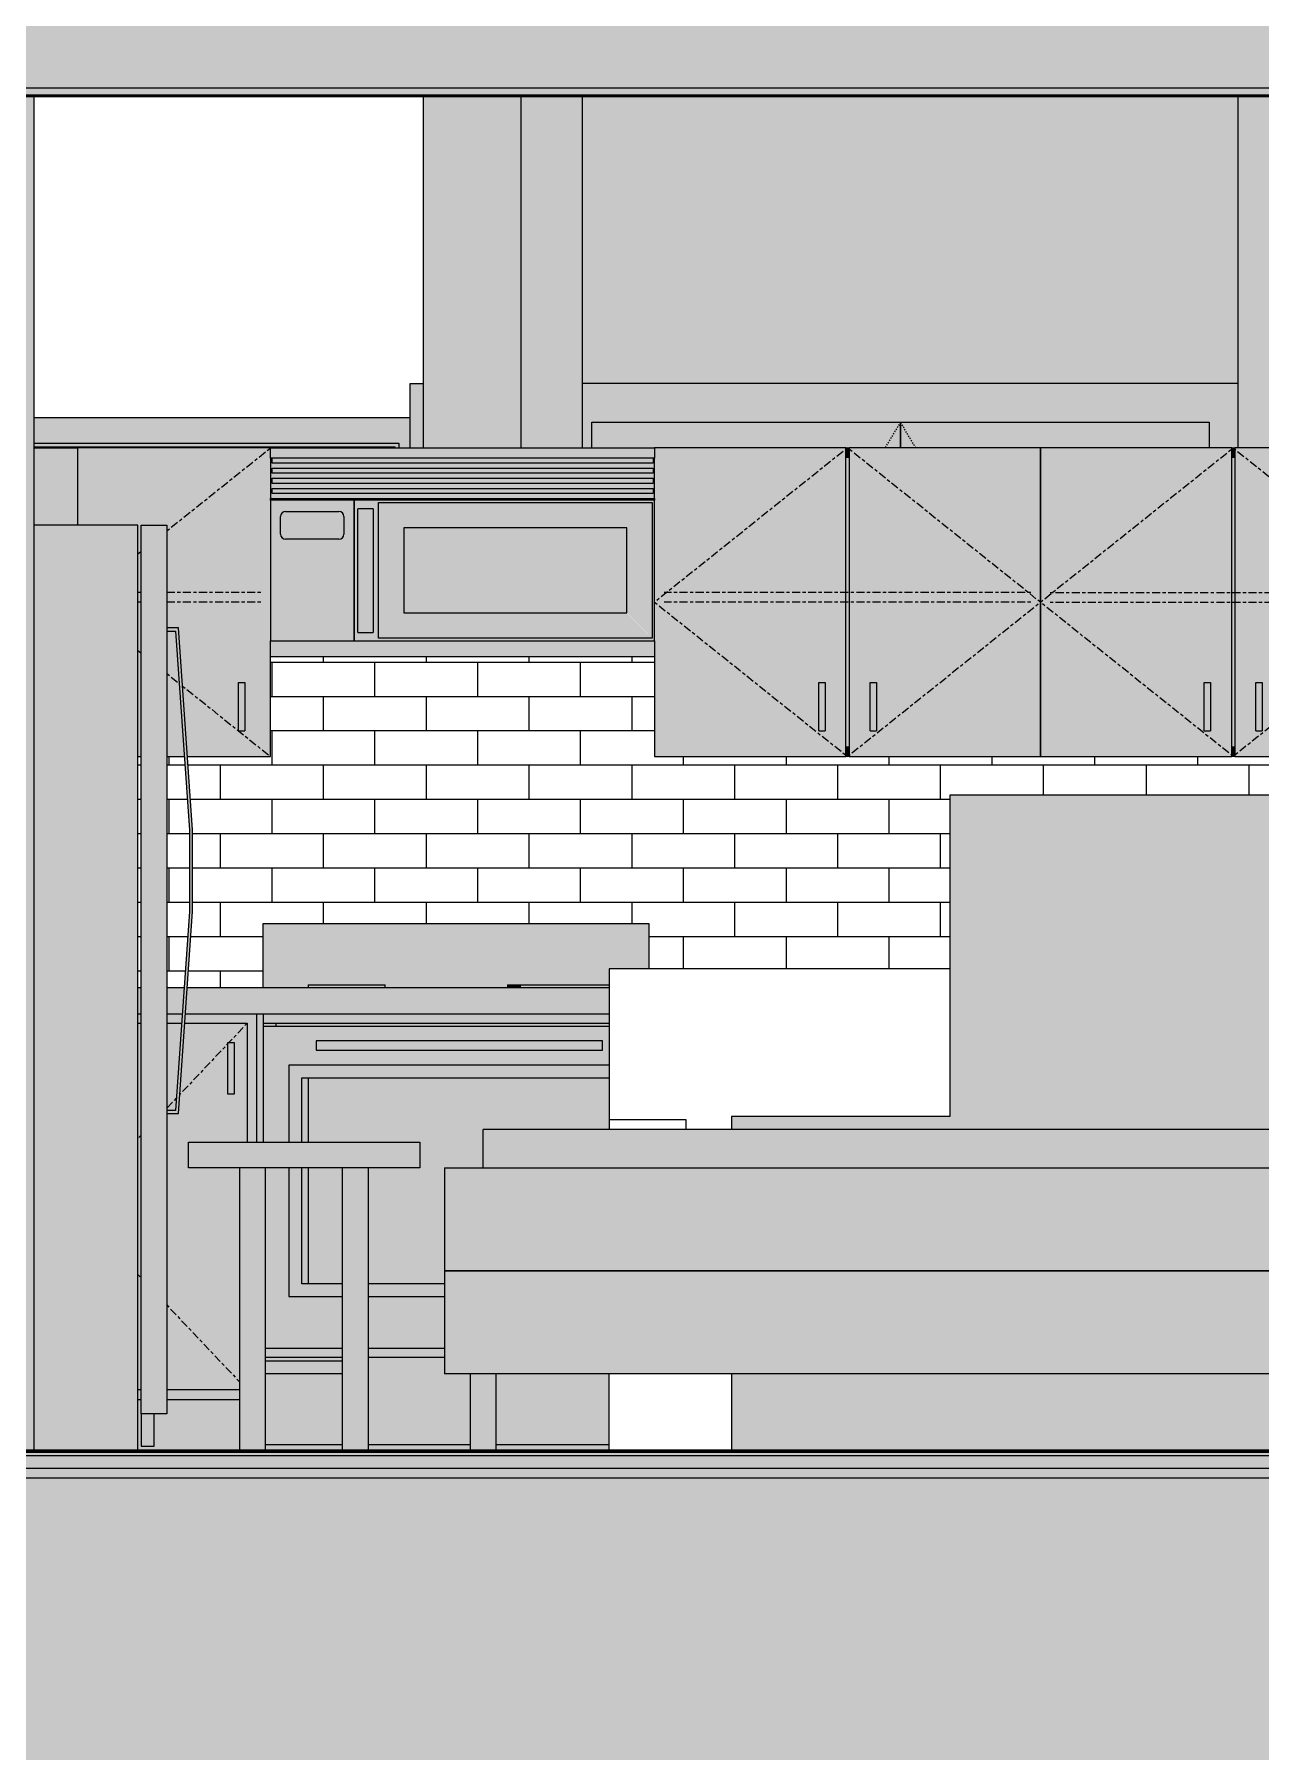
# Model space of a CAD drawing. Header units: inches. Extents: x 9594 to 15314, y -314 to 660.
# Drawn here: x 10673.6 to 10768.9, y 244.6 to 378.2 of the extents above; entities that cross this region are included whole.
import ezdxf

# ---------------------------------------------------------------- set-up
doc = ezdxf.new("R2010")
doc.units = ezdxf.units.IN
doc.header["$MEASUREMENT"] = 0
for name, pattern in [('Center', [1.25, 0.25, -0.1875, 0.625, -0.1875]), ('Dash 1_16_', [0.125, 0.0625, -0.0625]), ('Grid Line 1_2_', [0.875, 0.5, -0.125, 0.125, -0.125])]:
    doc.linetypes.add(name, pattern=pattern)
for name, color, linetype, lineweight in [('0-1', 7, 'Continuous', 5), ('0-2', 7, 'Continuous', 9), ('A-DOOR-2', 7, 'Continuous', 9), ('A-DOOR-4', 7, 'Dash 1_16_', 9), ('A-DOOR-6', 15, 'Continuous', 9), ('A-DOOR-7', 53, 'Continuous', 9), ('A-DOOR-9', 31, 'Continuous', 9), ('A-DOOR-FRAM', 31, 'Continuous', 9), ('A-DOOR-FRAM-2', 7, 'Continuous', 9), ('A-DOOR-FRAM-3', 55, 'Continuous', 9), ('A-DOOR-GLAZ', 31, 'Continuous', 9), ('A-FLOR-4', 192, 'Continuous', 5), ('A-FLOR-5', 192, 'Continuous', 50), ('A-FLOR-LEVL-1', 51, 'Grid Line 1_2_', 9), ('A-FLOR-MCUT', 51, 'Continuous', 13), ('A-FLOR-PATT-2', 8, 'Continuous', 9), ('A-ROOF', 132, 'Continuous', 13), ('A-ROOF-2', 132, 'Continuous', 50), ('A-ROOF-PATT-1', 132, 'Continuous', 9), ('A-WALL-2', 50, 'Continuous', 5), ('A-WALL-3', 8, 'Continuous', 5), ('A-WALL-5', 7, 'Continuous', 9), ('A-WALL-PATT-2', 7, 'Continuous', 9), ('I-FURN', 30, 'Continuous', 9), ('I-FURN-2', 7, 'Continuous', 9), ('I-FURN-4', 90, 'Continuous', 9), ('I-FURN-5', 253, 'Continuous', 9), ('I-FURN-7', 31, 'Continuous', 9), ('Q-CASE', 31, 'Continuous', 9), ('Q-CASE-2', 253, 'Continuous', 9), ('Q-CASE-3', 7, 'Continuous', 9), ('Q-CASE-4', 90, 'Continuous', 9), ('Q-CASE-5', 7, 'Center', 9), ('Q-CASE-6', 55, 'Continuous', 9), ('Q-SPCQ-2', 7, 'Continuous', 9), ('Q-SPCQ-3', 90, 'Continuous', 9), ('Q-SPCQ-4', 55, 'Continuous', 9), ('Q-SPCQ-5', 151, 'Continuous', 9)]:
    doc.layers.add(name, color=color, linetype=linetype, lineweight=lineweight)
pattern_1 = [(161.57, (11009.034, 72.48), (-3.8399538, -1.54e-05), [0, -27.322, 3.034, 0]), (18.43, (11008.074, 72.48), (-3.8399538, 1.54e-05), [0, -27.322, 3.034, 0]), (108.43, (11009.034, 72.48), (1.919622, -9.6005246), [9.106, -21.25]), (71.57, (11008.074, 72.48), (1.919622, 9.6005246), [9.106, -21.25])]

# ---------------------------------------------------------------- blocks, each defined once
blk = doc.blocks.new('SWING - SINGLE - FLUSH - 2-10 x 6-8 - PRIVACY-V11-BUILDING SECTION - EAST_WEST - LOOKING SOUTH2')
at = {"layer": 'A-DOOR-FRAM-3'}
blk.add_hatch(color=256, dxfattribs=at).paths.add_polyline_path([(10703.79, 346), (10703.79, 351), (10702.79, 351), (10702.81, 346)], flags=0)
at = {"layer": 'A-DOOR-FRAM-2'}
for p, q in [((10702.79, 346), (10702.79, 351)), ((10702.79, 351), (10703.79, 351))]:
    blk.add_line(p, q, dxfattribs=at)
blk = doc.blocks.new('SWING - DOUBLE - FLUSH - 4-0 x 6-8 - DUMMY-2639957-BUILDING SECTION - EAST_WEST - LOOKING SOUTH2')
at = {"layer": 'A-DOOR-6'}
blk.add_hatch(color=256, dxfattribs=at).paths.add_polyline_path([(10766.92, 346), (10767.18, 346), (10767.18, 351), (10716.16, 351), (10716.16, 346), (10716.92, 346), (10716.92, 348), (10764.92, 348), (10764.92, 346), (10766.67, 346)], flags=0)
at = {"layer": 'A-DOOR-7'}
for points in [[(10736.92, 346), (10740.92, 346), (10740.92, 348), (10716.92, 348), (10716.92, 346), (10736.67, 346)], [(10762.92, 346), (10764.92, 346), (10764.92, 348), (10740.92, 348), (10740.92, 346), (10762.01, 346)]]:
    blk.add_hatch(color=256, dxfattribs=at).paths.add_polyline_path(points, flags=0)
at = {"layer": 'A-DOOR-2'}
for p, q in [((10767.18, 351), (10716.16, 351)), ((10716.92, 348), (10764.92, 348)), ((10716.92, 346), (10716.92, 348)), ((10740.92, 348), (10740.92, 346)), ((10740.92, 346), (10740.92, 348)), ((10764.92, 348), (10764.92, 346))]:
    blk.add_line(p, q, dxfattribs=at)
at = {"layer": 'A-DOOR-4'}
for p, q in [((10740.92, 348), (10739.72, 346)), ((10742.12, 346), (10740.92, 348))]:
    blk.add_line(p, q, dxfattribs=at)
blk = doc.blocks.new('Bed-Standard - King 78_ x 80_-1242963-BUILDING SECTION - EAST_WEST - LOOKING SOUTH2')
at = {"layer": 'I-FURN-4'}
for points in [[(10743.41, 160), (10780.46, 160), (10780.46, 161), (10708.46, 161), (10708.46, 160), (10741.61, 160)], [(10778.16, 158), (10780.46, 158), (10780.46, 160), (10708.46, 160), (10708.46, 158), (10767.4, 158)], [(10705.46, 150), (10706.46, 150), (10706.46, 158), (10705.46, 158), (10705.46, 150.47)], [(10736.93, 150), (10782.46, 150), (10782.46, 158), (10706.46, 158), (10706.46, 150), (10727.77, 150)], [(10783.39, 150), (10783.46, 150), (10783.46, 158), (10782.46, 158), (10782.46, 150), (10783.33, 150)], [(10706.21, 142), (10706.46, 142), (10706.46, 150), (10705.46, 150), (10705.46, 142), (10706.18, 142)], [(10745.87, 142), (10782.46, 142), (10782.46, 150), (10706.46, 150), (10706.46, 142), (10731.7, 142)], [(10783.39, 142), (10783.46, 142), (10783.46, 150), (10782.46, 150), (10782.46, 142), (10783.33, 142)], [(10707.46, 136), (10709.46, 136), (10709.46, 142), (10707.46, 142), (10707.46, 136.5)], [(10779.46, 136), (10781.46, 136), (10781.46, 142), (10779.46, 142), (10779.46, 137)]]:
    blk.add_hatch(color=256, dxfattribs=at).paths.add_polyline_path(points, flags=0)
at = {"layer": 'I-FURN-2'}
for p, q in [((10780.46, 161), (10708.46, 161)), ((10708.46, 160), (10708.46, 161)), ((10780.46, 161), (10780.46, 160)), ((10708.46, 158), (10708.46, 160)), ((10780.46, 160), (10780.46, 158)), ((10705.46, 158), (10705.46, 150)), ((10705.46, 158), (10706.46, 158)), ((10706.46, 158), (10782.46, 158)), ((10782.46, 158), (10783.46, 158)), ((10783.46, 150), (10783.46, 158)), ((10705.46, 150), (10705.46, 142)), ((10705.46, 150), (10706.46, 150)), ((10706.46, 150), (10705.46, 150)), ((10706.46, 150), (10782.46, 150)), ((10782.46, 150), (10706.46, 150)), ((10782.46, 150), (10783.46, 150)), ((10783.46, 150), (10782.46, 150)), ((10783.46, 142), (10783.46, 150)), ((10706.46, 142), (10705.46, 142)), ((10782.46, 142), (10706.46, 142)), ((10707.46, 142), (10707.46, 136)), ((10709.46, 136), (10709.46, 142)), ((10779.46, 142), (10779.46, 136)), ((10781.46, 136), (10781.46, 142)), ((10783.46, 142), (10782.46, 142))]:
    blk.add_line(p, q, dxfattribs=at)
blk = doc.blocks.new('Table-Night Stand - 18_ x 18_ x 24_-1352623-BUILDING SECTION - EAST_WEST - LOOKING SOUTH2')
at = {"layer": 'I-FURN-4'}
blk.add_hatch(color=256, dxfattribs=at).paths.add_polyline_path([(10787.46, 158), (10805.46, 158), (10805.46, 160), (10787.46, 160)], flags=0)
at = {"layer": 'I-FURN-7'}
for points in [[(10793.46, 136), (10793.46, 158), (10791.46, 158), (10791.46, 136)], [(10801.46, 136), (10801.46, 158), (10799.46, 158), (10799.46, 136), (10800.45, 136)], [(10796.37, 142), (10799.46, 142), (10799.46, 143), (10793.46, 143), (10793.46, 142), (10795.85, 142)]]:
    blk.add_hatch(color=256, dxfattribs=at).paths.add_polyline_path(points, flags=0)
at = {"layer": 'I-FURN-2'}
for p, q in [((10787.46, 160), (10805.46, 160)), ((10787.46, 158), (10787.46, 160)), ((10805.46, 160), (10805.46, 158)), ((10805.46, 158), (10787.46, 158)), ((10791.46, 136), (10791.46, 158)), ((10793.46, 136), (10793.46, 158)), ((10799.46, 136), (10799.46, 158)), ((10801.46, 136), (10801.46, 158)), ((10793.46, 143), (10799.46, 143)), ((10793.46, 142), (10793.46, 143)), ((10799.46, 142), (10799.46, 143)), ((10799.46, 142), (10793.46, 142))]:
    blk.add_line(p, q, dxfattribs=at)
blk = doc.blocks.new('Entertainment_Center_14771 - Entertainment_Center_14771-V34-BUILDING SECTION - EAST_WEST - LOOKING SOUTH2')
at = {"layer": 'I-FURN-5'}
h = blk.add_hatch(color=256, dxfattribs=at)
h.paths.add_polyline_path([(10793.46, 136), (10799.46, 136), (10799.46, 142), (10793.46, 142), (10793.46, 137)], flags=0)
h.paths.add_polyline_path([(10791.46, 136), (10791.46, 158), (10787.46, 158), (10787.46, 160), (10799.77, 160), (10799.77, 162), (10782.77, 162), (10782.77, 187), (10744.77, 187), (10744.77, 162), (10727.77, 162), (10727.77, 161), (10780.46, 161), (10780.46, 158), (10783.46, 158), (10783.46, 142), (10781.46, 142), (10781.46, 136), (10788.92, 136)], flags=0)
h.paths.add_polyline_path([(10727.77, 136), (10779.46, 136), (10779.46, 142), (10727.77, 142), (10727.77, 137)], flags=0)
h.paths.add_polyline_path([(10795.69, 143), (10799.46, 143), (10799.46, 158), (10793.46, 158), (10793.46, 143), (10795.2, 143)], flags=0)
at = {"layer": 'I-FURN-2'}
for p, q in [((10744.77, 187), (10744.77, 186)), ((10782.77, 187), (10744.77, 187)), ((10782.77, 186), (10782.77, 187)), ((10744.77, 186), (10744.77, 162)), ((10782.77, 162), (10782.77, 186)), ((10744.77, 162), (10727.77, 162)), ((10727.77, 162), (10727.77, 161)), ((10799.77, 162), (10782.77, 162)), ((10799.77, 161), (10799.77, 162)), ((10799.77, 160), (10799.77, 161)), ((10727.77, 142), (10727.77, 137)), ((10727.77, 137), (10727.77, 136))]:
    blk.add_line(p, q, dxfattribs=at)
blk = doc.blocks.new('Couch-Both_Arms-Generic - 1-V35-BUILDING SECTION - EAST_WEST - LOOKING SOUTH2')
at = {"layer": 'I-FURN'}
for p, q in [((10744.77, 173.5), (10718.26, 173.5)), ((10718.26, 173.5), (10718.26, 161.75)), ((10802.26, 173.5), (10782.77, 173.5)), ((10802.26, 161.75), (10802.26, 173.5)), ((10724.26, 161.75), (10718.26, 161.75)), ((10718.26, 161.75), (10718.26, 161)), ((10724.26, 161), (10724.26, 161.75)), ((10802.26, 161.75), (10799.77, 161.75)), ((10802.26, 160), (10802.26, 161.75)), ((10802.26, 154), (10802.26, 158)), ((10801.46, 154), (10802.26, 154))]:
    blk.add_line(p, q, dxfattribs=at)
at = {"layer": 'I-FURN-2'}
for p, q in [((10802.26, 154), (10802.26, 136)), ((10718.26, 136), (10718.26, 142))]:
    blk.add_line(p, q, dxfattribs=at)
blk = doc.blocks.new('Refrigerator_-_Side-by-Side_6047 - 36_ X 30_-V57-BUILDING SECTION - EAST_WEST - LOOKING SOUTH2')
at = {"layer": 'Q-SPCQ-4'}
for points in [[(11948.81, 268), (11948.81, 340), (11940.76, 340), (11940.76, 268)], [(11951.06, 270.87), (11951.06, 340), (11949.06, 340), (11949.06, 270.87)], [(11951.71, 294.23), (11951.96, 294.23), (11953.06, 309.95), (11953.06, 316.29), (11951.96, 332), (11951.06, 332), (11951.06, 331.75), (11951.73, 331.75), (11952.81, 316.28), (11952.81, 309.94), (11951.73, 294.48), (11951.06, 294.48), (11951.06, 294.23), (11951.7, 294.23)], [(11950.06, 268.37), (11950.06, 270.87), (11949.06, 270.87), (11949.06, 268.37)]]:
    blk.add_hatch(color=256, dxfattribs=at).paths.add_polyline_path(points, flags=0)
at = {"layer": 'Q-SPCQ-2'}
for p, q in [((11948.81, 340), (11940.76, 340)), ((11948.81, 268), (11948.81, 340)), ((11949.06, 270.87), (11949.06, 340)), ((11949.06, 340), (11951.06, 340)), ((11951.06, 340), (11951.06, 270.87)), ((11951.96, 332), (11951.06, 332)), ((11951.06, 331.75), (11951.73, 331.75)), ((11951.73, 331.75), (11952.81, 316.28)), ((11953.06, 316.29), (11951.96, 332)), ((11952.81, 316.28), (11952.81, 309.95)), ((11953.06, 309.94), (11953.06, 316.29)), ((11952.81, 309.95), (11951.73, 294.48)), ((11951.96, 294.23), (11953.06, 309.94)), ((11951.73, 294.48), (11951.06, 294.48)), ((11951.06, 294.23), (11951.96, 294.23)), ((11950.06, 270.87), (11949.06, 270.87)), ((11949.06, 270.87), (11949.06, 268.37)), ((11951.06, 270.87), (11949.06, 270.87)), ((11950.06, 268.37), (11950.06, 270.87)), ((11949.06, 268.37), (11950.06, 268.37))]:
    blk.add_line(p, q, dxfattribs=at)
blk = doc.blocks.new('Range - 24_ x 30_-V75-BUILDING SECTION - EAST_WEST - LOOKING SOUTH2')
at = {"layer": 'Q-SPCQ-3'}
for points in [[(10691.35, 304), (10694.85, 304), (10694.85, 304.25), (10700.85, 304.25), (10700.85, 304), (10710.35, 304), (10710.35, 304.25), (10718.26, 304.25), (10718.26, 305.5), (10721.35, 305.5), (10721.35, 309), (10691.35, 309), (10691.35, 305.06)], [(10695, 304), (10700.85, 304), (10700.85, 304.25), (10694.85, 304.25), (10694.85, 304), (10694.97, 304)], [(10711.35, 304), (10711.35, 304.25), (10710.35, 304.25), (10710.35, 304), (10711.21, 304)], [(10718.26, 304), (10718.26, 304.25), (10711.35, 304.21), (10711.35, 304), (10718.14, 304)], [(10718.26, 301.26), (10718.26, 302), (10691.35, 302), (10691.35, 301.26), (10716.92, 301.26)], [(10697.03, 299.15), (10717.74, 299.15), (10717.74, 299.9), (10695.48, 299.9), (10695.48, 299.15)]]:
    blk.add_hatch(color=256, dxfattribs=at).paths.add_polyline_path(points, flags=0)
h = blk.add_hatch(color=256, dxfattribs=at)
h.paths.add_polyline_path([(10711.41, 268), (10718.26, 268), (10718.26, 268.5), (10709.46, 268.5), (10709.46, 268)], flags=0)
h.paths.add_polyline_path([(10707.46, 268), (10707.46, 268.5), (10699.53, 268.5), (10699.53, 268), (10703.79, 268)], flags=0)
h.paths.add_polyline_path([(10697.43, 268), (10697.53, 268), (10697.53, 268.5), (10691.53, 268.5), (10691.53, 268), (10692.05, 268)], flags=0)
h.paths.add_polyline_path([(10704.63, 275.25), (10705.46, 275.25), (10705.46, 276), (10699.53, 276), (10699.53, 275.25), (10703.79, 275.25)], flags=0)
h.paths.add_polyline_path([(10691.53, 275.25), (10697.53, 275.25), (10697.53, 276), (10691.53, 276)], flags=0)
h.paths.add_polyline_path([(10692.05, 301.01), (10692.35, 301.01), (10692.35, 301.26), (10691.35, 301.26), (10691.35, 301.01), (10691.47, 301.01)], flags=0)
h = blk.add_hatch(color=256, dxfattribs=at)
h.paths.add_polyline_path([(10716.16, 268.5), (10718.26, 268.5), (10718.26, 274), (10709.46, 274), (10709.46, 268.5), (10713.58, 268.5)], flags=0)
h.paths.add_polyline_path([(10692.05, 268.5), (10697.53, 268.5), (10697.53, 274), (10691.53, 274), (10691.53, 268.5)], flags=0)
h.paths.add_polyline_path([(10707.46, 268.5), (10707.46, 274), (10705.46, 274), (10705.46, 275.25), (10699.53, 275.25), (10699.53, 268.5), (10703.85, 268.5)], flags=0)
h.paths.add_polyline_path([(10691.53, 275), (10697.53, 275), (10697.53, 275.25), (10691.53, 275.25)], flags=0)
h.paths.add_polyline_path([(10692.35, 276), (10697.53, 276), (10697.53, 280), (10693.35, 280), (10693.35, 290), (10691.53, 290), (10691.53, 276), (10692.15, 276)], flags=0)
h.paths.add_polyline_path([(10705.46, 276), (10705.46, 280), (10699.53, 280), (10699.53, 276), (10704.72, 276)], flags=0)
h.paths.add_polyline_path([(10691.35, 292), (10693.35, 292), (10693.35, 298), (10718.26, 298), (10718.26, 301.01), (10691.35, 301.01), (10691.35, 293.97)], flags=0)
h.paths.add_polyline_path([(10708.63, 299.15), (10695.48, 299.15), (10695.48, 299.9), (10717.74, 299.9), (10717.74, 299.15), (10713.16, 299.15)], flags=0)
h = blk.add_hatch(color=256, dxfattribs=at)
h.paths.add_polyline_path([(10694.35, 281), (10694.85, 281), (10694.85, 290), (10694.35, 290), (10694.35, 282.87)], flags=0)
h.paths.add_polyline_path([(10694.85, 292), (10694.85, 297), (10694.35, 297), (10694.35, 292)], flags=0)
h.paths.add_polyline_path([(10702.81, 301.01), (10718.26, 301.01), (10718.26, 301.26), (10692.35, 301.26), (10692.35, 301.01), (10702.65, 301.01)], flags=0)
h = blk.add_hatch(color=256, dxfattribs=at)
h.paths.add_polyline_path([(10702.81, 280), (10705.46, 280), (10705.46, 281), (10699.53, 281), (10699.53, 280), (10702.65, 280)], flags=0)
h.paths.add_polyline_path([(10697.53, 280), (10697.53, 281), (10694.35, 281), (10694.35, 290), (10693.35, 290), (10693.35, 280), (10697.03, 280)], flags=0)
h.paths.add_polyline_path([(10694.35, 292), (10694.35, 297), (10718.26, 297), (10718.26, 298), (10693.35, 298), (10693.35, 292), (10693.71, 292)], flags=0)
at = {"layer": 'Q-SPCQ-5'}
h = blk.add_hatch(color=256, dxfattribs=at)
h.paths.add_polyline_path([(10697.53, 281), (10697.53, 290), (10694.85, 290), (10694.85, 281), (10697.03, 281)], flags=0)
h.paths.add_polyline_path([(10699.53, 281), (10705.46, 281), (10705.46, 290), (10708.46, 290), (10708.46, 293), (10718.26, 293), (10718.26, 297), (10694.85, 297), (10694.85, 292), (10703.53, 292), (10703.53, 290), (10699.53, 290), (10699.53, 282.87)], flags=0)
at = {"layer": 'Q-SPCQ-2'}
for p, q in [((10691.35, 304), (10691.35, 309)), ((10691.35, 309), (10721.35, 309)), ((10721.35, 309), (10721.35, 305.5)), ((10694.85, 304.25), (10694.85, 304)), ((10694.85, 304.25), (10700.85, 304.25)), ((10700.85, 304), (10700.85, 304.25)), ((10710.35, 304.25), (10710.35, 304)), ((10710.35, 304.25), (10711.33, 304.25)), ((10711.35, 304.25), (10711.35, 304)), ((10711.35, 304.25), (10718.32, 304.25)), ((10691.35, 302), (10691.35, 301.26)), ((10691.35, 301.26), (10691.35, 301.01)), ((10691.35, 301.26), (10718.26, 301.26)), ((10691.35, 301.01), (10691.35, 292)), ((10718.26, 301.01), (10691.35, 301.01)), ((10692.35, 301.01), (10692.35, 301.26)), ((10695.48, 299.9), (10695.48, 299.15)), ((10717.74, 299.9), (10695.48, 299.9)), ((10695.48, 299.15), (10717.74, 299.15)), ((10717.74, 299.15), (10717.74, 299.9)), ((10693.35, 298), (10693.35, 292)), ((10718.26, 298), (10693.35, 298)), ((10694.35, 297), (10718.26, 297)), ((10694.35, 292), (10694.35, 297)), ((10694.85, 297), (10694.85, 292)), ((10693.35, 290), (10693.35, 280)), ((10694.35, 281), (10694.35, 290)), ((10694.85, 290), (10694.85, 281)), ((10697.53, 281), (10694.35, 281)), ((10705.46, 281), (10699.53, 281)), ((10693.35, 280), (10697.53, 280)), ((10699.53, 280), (10705.46, 280)), ((10691.53, 276), (10697.53, 276)), ((10697.53, 275.25), (10691.53, 275.25)), ((10699.53, 276), (10705.46, 276)), ((10705.46, 275.25), (10699.53, 275.25)), ((10691.53, 268.5), (10697.53, 268.5)), ((10699.53, 268.5), (10707.46, 268.5)), ((10709.46, 268.5), (10718.26, 268.5))]:
    blk.add_line(p, q, dxfattribs=at)
blk = doc.blocks.new('OD_CW_Countertop - OD_CW_Countertop-V72-BUILDING SECTION - EAST_WEST - LOOKING SOUTH2')
at = {"layer": 'Q-CASE-4'}
h = blk.add_hatch(color=256, dxfattribs=at)
h.paths.add_polyline_path([(10702.81, 170), (10718.26, 170), (10718.26, 172), (10685.44, 172), (10685.3, 170), (10694.85, 170)], flags=0)
h.paths.add_polyline_path([(10802.26, 170), (10803.2, 170), (10803.2, 172), (10802.26, 172), (10802.26, 171.92)], flags=0)
h.paths.add_polyline_path([(10684.52, 170), (10685.05, 170), (10685.19, 172), (10683.85, 172), (10683.85, 170)], flags=0)
h.paths.add_polyline_path([(10681.85, 170), (10681.85, 172), (10681.6, 172), (10681.6, 170)], flags=0)
at = {"layer": 'Q-CASE-3'}
for p, q in [((10681.85, 172), (10681.6, 172)), ((10685.19, 172), (10683.85, 172)), ((10718.26, 172), (10685.44, 172)), ((10803.2, 172), (10802.26, 172)), ((10681.6, 170), (10681.85, 170)), ((10683.85, 170), (10685.05, 170)), ((10685.3, 170), (10718.26, 170)), ((10802.26, 170), (10803.2, 170))]:
    blk.add_line(p, q, dxfattribs=at)
blk = doc.blocks.new('30quot_MicrowaveVent_11166 - 70cm miele oven-V61-BUILDING SECTION - EAST_WEST - LOOKING SOUTH2')
at = {"layer": 'Q-CASE-6'}
for points in [[(11967.6, 345.21), (11989, 345.21), (11989, 346), (11959.12, 346), (11959.12, 345.21), (11962.22, 345.21)], [(11962.22, 341.94), (11989, 341.94), (11989, 342.06), (11959.12, 342.06), (11959.12, 341.94), (11960.3, 341.94)], [(11964.44, 338.9), (11964.63, 338.95), (11964.82, 339.19), (11964.83, 339.29), (11964.8, 340.77), (11964.71, 340.95), (11964.44, 341.06), (11960.2, 341.03), (11960.02, 340.95), (11959.91, 340.67), (11959.92, 339.19), (11960.1, 338.95), (11960.3, 338.9), (11962.22, 338.9)], [(11967.11, 331.65), (11967.11, 341.25), (11965.92, 341.25), (11965.92, 331.65)], [(11972.99, 339.78), (11986.84, 339.78), (11988.81, 341.75), (11967.51, 341.75), (11969.48, 339.78)], [(11967.51, 331.2), (11969.48, 333.17), (11969.48, 339.78), (11967.51, 341.75), (11967.51, 333.17)], [(11988.81, 331.2), (11988.81, 341.75), (11986.84, 339.78), (11986.84, 333.17)], [(11986.84, 333.17), (11986.84, 339.78), (11969.48, 339.78), (11969.48, 333.17), (11972.99, 333.17)], [(11986.84, 331.2), (11988.81, 331.2), (11986.83, 333.17), (11969.48, 333.17), (11967.51, 331.2), (11972.99, 331.2)], [(11965.79, 329.74), (11989, 329.74), (11989, 331), (11959.12, 331), (11959.12, 329.74), (11965.76, 329.74)]]:
    blk.add_hatch(color=256, dxfattribs=at).paths.add_polyline_path(points, flags=0)
h = blk.add_hatch(color=256, dxfattribs=at)
h.paths.add_polyline_path([(11968.79, 342.06), (11989, 342.06), (11989, 345.21), (11988.88, 345.21), (11988.88, 344.82), (11959.24, 344.82), (11959.24, 345.21), (11959.12, 345.21), (11959.12, 342.06), (11967.6, 342.06)], flags=0)
h.paths.add_polyline_path([(11959.24, 342.46), (11959.24, 342.85), (11988.88, 342.85), (11988.88, 342.46), (11960.3, 342.46)], flags=0)
h.paths.add_polyline_path([(11960.3, 343.24), (11959.24, 343.24), (11959.24, 343.64), (11988.88, 343.64), (11988.88, 343.24), (11962.22, 343.24)], flags=0)
h.paths.add_polyline_path([(11978.37, 344.03), (11959.24, 344.03), (11959.24, 344.43), (11988.88, 344.43), (11988.88, 344.03), (11983.75, 344.03)], flags=0)
h = blk.add_hatch(color=256, dxfattribs=at)
h.paths.add_polyline_path([(11988.88, 342.46), (11988.88, 342.85), (11959.24, 342.85), (11959.24, 342.46), (11988.81, 342.46)], flags=0)
h.paths.add_polyline_path([(11962.22, 343.24), (11988.88, 343.24), (11988.88, 343.64), (11959.24, 343.64), (11959.24, 343.24), (11960.3, 343.24)], flags=0)
h.paths.add_polyline_path([(11983.75, 344.03), (11988.88, 344.03), (11988.88, 344.43), (11959.24, 344.43), (11959.27, 344.03), (11978.37, 344.03)], flags=0)
h.paths.add_polyline_path([(11978.37, 344.82), (11988.88, 344.82), (11988.88, 345.21), (11959.24, 345.21), (11959.24, 344.82), (11972.99, 344.82)], flags=0)
h = blk.add_hatch(color=256, dxfattribs=at)
h.paths.add_polyline_path([(11965.62, 331), (11965.62, 341.94), (11959.12, 341.94), (11959.12, 331)], flags=0)
h.paths.add_polyline_path([(11962.22, 338.9), (11960.2, 338.91), (11960.02, 339.01), (11959.92, 339.19), (11959.91, 339.29), (11959.92, 340.77), (11960.02, 340.95), (11960.2, 341.05), (11960.3, 341.06), (11964.55, 341.04), (11964.71, 340.95), (11964.82, 340.77), (11964.83, 340.67), (11964.82, 339.19), (11964.71, 339.01), (11964.54, 338.91), (11964.44, 338.9)], flags=0)
h = blk.add_hatch(color=256, dxfattribs=at)
h.paths.add_polyline_path([(11989, 331), (11989, 341.94), (11965.62, 341.94), (11965.62, 331), (11988.81, 331)], flags=0)
h.paths.add_polyline_path([(11988.81, 331.2), (11967.51, 331.2), (11967.51, 341.75), (11988.81, 341.75), (11988.81, 338.35)], flags=0)
h.paths.add_polyline_path([(11965.92, 331.65), (11965.92, 341.25), (11967.11, 341.25), (11967.11, 331.65)], flags=0)
at = {"layer": 'Q-CASE-3'}
for p, q in [((11959.12, 345.21), (11959.12, 346)), ((11959.12, 346), (11989, 346)), ((11989, 346), (11989, 345.21)), ((11959.24, 345.21), (11959.12, 345.21)), ((11959.12, 345.21), (11959.12, 342.06)), ((11959.24, 344.82), (11959.24, 345.21)), ((11988.88, 345.21), (11959.24, 345.21)), ((11988.88, 344.82), (11959.24, 344.82)), ((11989, 345.21), (11988.88, 345.21)), ((11988.88, 345.21), (11988.88, 344.82)), ((11989, 342.06), (11989, 345.21)), ((11959.24, 344.03), (11959.24, 344.43)), ((11959.24, 344.43), (11988.88, 344.43)), ((11988.88, 344.03), (11959.24, 344.03)), ((11959.24, 343.24), (11959.24, 343.64)), ((11959.24, 343.64), (11988.88, 343.64)), ((11988.88, 343.24), (11959.24, 343.24)), ((11988.88, 344.43), (11988.88, 344.03)), ((11988.88, 343.64), (11988.88, 343.24)), ((11959.12, 342.06), (11989, 342.06)), ((11959.12, 341.94), (11959.12, 342.06)), ((11959.12, 341.94), (11959.12, 331)), ((11965.62, 341.94), (11959.12, 341.94)), ((11959.24, 342.46), (11959.24, 342.85)), ((11959.24, 342.85), (11988.88, 342.85)), ((11988.88, 342.46), (11959.24, 342.46)), ((11965.62, 341.94), (11965.62, 331)), ((11989, 341.94), (11965.62, 341.94)), ((11965.62, 331), (11965.62, 341.94)), ((11988.88, 342.85), (11988.88, 342.46)), ((11989, 342.06), (11989, 341.94)), ((11989, 331), (11989, 341.94)), ((11959.91, 339.29), (11959.91, 340.67)), ((11960.3, 341.06), (11964.44, 341.06)), ((11964.83, 340.67), (11964.83, 339.29)), ((11965.92, 331.65), (11965.92, 341.25)), ((11967.11, 341.25), (11965.92, 341.25)), ((11967.11, 341.25), (11967.11, 331.65)), ((11967.51, 341.75), (11988.81, 341.75)), ((11967.51, 331.2), (11967.51, 341.75)), ((11988.81, 341.75), (11988.81, 331.2)), ((11969.48, 339.78), (11969.48, 333.17)), ((11986.84, 339.78), (11969.48, 339.78)), ((11986.84, 339.78), (11969.48, 339.78)), ((11969.48, 339.78), (11969.48, 333.17)), ((11986.84, 333.17), (11986.84, 339.78)), ((11986.84, 333.17), (11986.84, 339.78)), ((11964.44, 338.9), (11960.3, 338.9)), ((11969.48, 333.17), (11986.84, 333.17)), ((11969.48, 333.17), (11986.84, 333.17)), ((11965.92, 331.65), (11967.11, 331.65)), ((11959.12, 331), (11965.62, 331)), ((11959.12, 329.89), (11959.12, 331)), ((11965.62, 331), (11989, 331)), ((11988.81, 331.2), (11967.51, 331.2)), ((11989, 331), (11989, 329.89)), ((11989, 329.74), (11959.12, 329.74))]:
    blk.add_line(p, q, dxfattribs=at)
for centre, start, end in [((11960.3, 340.67), 90, 180), ((11964.44, 340.67), 0, 90), ((11960.3, 339.29), 180, 270), ((11964.44, 339.29), 270, 0)]:
    blk.add_arc(centre, 0.394, start, end, dxfattribs=at)
blk = doc.blocks.new('Base Cabinet-Single Door - 15_-V74-BUILDING SECTION - EAST_WEST - LOOKING SOUTH2')
at = {"layer": 'Q-CASE-2'}
h = blk.add_hatch(color=256, dxfattribs=at)
h.paths.add_polyline_path([(10681.6, 140), (10681.85, 140), (10681.85, 170), (10681.6, 170), (10681.6, 144.12)], flags=0)
h.paths.add_polyline_path([(10689.53, 140), (10689.53, 158), (10685.53, 158), (10685.53, 160), (10690.85, 160), (10690.85, 170), (10685.3, 170), (10684.75, 162.23), (10683.85, 162.23), (10683.85, 140)], flags=0)
h.paths.add_polyline_path([(10683.85, 162.48), (10684.52, 162.48), (10685.05, 170), (10683.85, 170), (10683.85, 163.19)], flags=0)
blk.add_hatch(color=256, dxfattribs=at).paths.add_polyline_path([(10689.53, 136), (10689.53, 140), (10683.85, 140), (10683.85, 138.87), (10682.85, 138.87), (10682.85, 136.37), (10681.85, 136.37), (10681.85, 140), (10681.6, 140), (10681.6, 136), (10682.85, 136)], flags=0)
at = {"layer": 'Q-CASE-3'}
for p, q in [((10681.6, 170), (10681.85, 170)), ((10683.85, 170), (10685.05, 170)), ((10685.3, 170), (10690.85, 170)), ((10690.85, 160), (10690.85, 170)), ((10681.6, 169.25), (10681.85, 169.25)), ((10683.85, 169.25), (10685, 169.25)), ((10685.25, 169.25), (10690.1, 169.25)), ((10690.1, 169.25), (10690.1, 160)), ((10688.6, 163.75), (10688.6, 167.75)), ((10688.6, 167.75), (10689.1, 167.75)), ((10689.1, 167.75), (10689.1, 163.75)), ((10689.1, 163.75), (10688.6, 163.75)), ((10681.85, 140.75), (10681.6, 140.75)), ((10689.53, 140.75), (10683.85, 140.75)), ((10681.6, 140), (10681.85, 140)), ((10683.85, 140), (10689.53, 140))]:
    blk.add_line(p, q, dxfattribs=at)
at = {"layer": 'Q-CASE-5'}
for p, q in [((10690.1, 169.25), (10684.86, 163.71)), ((10684.59, 163.43), (10683.85, 162.65)), ((10681.85, 160.54), (10681.6, 160.28)), ((10681.6, 149.72), (10681.85, 149.46)), ((10683.85, 147.35), (10689.53, 141.35))]:
    blk.add_line(p, q, dxfattribs=at)
blk = doc.blocks.new('308 - 308 x 24_-2590480-BUILDING SECTION - EAST_WEST - LOOKING SOUTH2')
at = {"layer": 'Q-CASE'}
blk.add_hatch(color=256, dxfattribs=at).paths.add_polyline_path([(11944.12, 340), (11944.12, 346), (11940.76, 346), (11940.76, 340)], flags=0)
blk.add_line((11940.76, 346), (11944.12, 346), dxfattribs=at)
blk = doc.blocks.new('300 Series Wall Hung Cabinet_301 - 15_ x 24_-2590483-BUILDING SECTION - EAST_WEST - LOOKING SOUTH2')
at = {"layer": 'Q-CASE-2'}
h = blk.add_hatch(color=256, dxfattribs=at)
h.paths.add_polyline_path([(11948.81, 322), (11949.06, 322), (11949.06, 340), (11951.06, 340), (11951.06, 332), (11951.96, 332), (11952.66, 322), (11959.12, 322), (11959.12, 346), (11944.12, 346), (11944.12, 340), (11948.81, 340), (11948.81, 327.25)], flags=0)
h.paths.add_polyline_path([(11951.06, 322), (11952.41, 322), (11951.73, 331.75), (11951.06, 331.75), (11951.06, 327.25)], flags=0)
h.paths.add_polyline_path([(11956.63, 324), (11956.63, 327.75), (11957.12, 327.75), (11957.12, 324)], flags=0)
blk.add_hatch(color=256, dxfattribs=at).paths.add_polyline_path([(11957.12, 324), (11957.12, 327.75), (11956.63, 327.75), (11956.63, 324)], flags=0)
at = {"layer": 'Q-CASE-3'}
for p, q in [((11959.12, 346), (11944.12, 346)), ((11944.12, 346), (11944.12, 340)), ((11959.12, 322), (11959.12, 329.89)), ((11956.63, 327.75), (11957.12, 327.75)), ((11956.63, 324), (11956.63, 327.75)), ((11957.12, 327.75), (11957.12, 324)), ((11956.63, 324), (11957.12, 324)), ((11948.81, 322), (11949.06, 322)), ((11951.06, 322), (11952.41, 322)), ((11952.66, 322), (11959.12, 322))]:
    blk.add_line(p, q, dxfattribs=at)
at = {"layer": 'Q-CASE-5'}
for p, q in [((11951.06, 339.55), (11959.12, 346)), ((11948.81, 337.75), (11949.06, 337.95)), ((11949.06, 334.75), (11948.81, 334.75)), ((11949.06, 334), (11948.81, 334)), ((11958.37, 334.75), (11951.06, 334.75)), ((11958.37, 334), (11951.06, 334)), ((11948.81, 330.25), (11949.06, 330.05)), ((11951.06, 328.45), (11952.01, 327.69)), ((11952.28, 327.48), (11959.12, 322))]:
    blk.add_line(p, q, dxfattribs=at)
blk = doc.blocks.new('300 Series Wall Hung Cabinet_302 - 30_ X 24_-2588232-BUILDING SECTION - EAST_WEST - LOOKING SOUTH2')
at = {"layer": 'Q-CASE-2'}
h = blk.add_hatch(color=256, dxfattribs=at)
h.paths.add_polyline_path([(11989, 322), (12003.88, 322), (12003.88, 346), (11989, 346), (11989, 327.25)], flags=0)
h.paths.add_polyline_path([(12001.76, 324), (12001.76, 327.75), (12002.25, 327.75), (12002.25, 324)], flags=0)
for points in [[(12004.13, 345.25), (12004.13, 346), (12003.88, 346), (12003.88, 345.25)], [(12004.13, 322.75), (12004.13, 345.25), (12003.88, 345.25), (12003.88, 322.75)], [(12002.25, 324), (12002.25, 327.75), (12001.76, 327.75), (12001.76, 324)], [(12006.25, 324), (12006.25, 327.75), (12005.76, 327.75), (12005.76, 324)], [(12003.88, 322), (12004.13, 322.01), (12004.13, 322.75), (12003.88, 322.75)]]:
    blk.add_hatch(color=256, dxfattribs=at).paths.add_polyline_path(points, flags=0)
h = blk.add_hatch(color=256, dxfattribs=at)
h.paths.add_polyline_path([(12004.13, 322), (12019, 322), (12019, 346), (12004.13, 346), (12004.13, 322.01)], flags=0)
h.paths.add_polyline_path([(12005.76, 324), (12005.76, 327.75), (12006.25, 327.75), (12006.25, 324)], flags=0)
at = {"layer": 'Q-CASE-3'}
for p, q in [((12003.88, 346), (11989, 346)), ((12003.88, 322), (12003.88, 346)), ((12003.88, 346), (12004.13, 346)), ((12019, 346), (12004.13, 346)), ((12004.13, 346), (12004.13, 322)), ((12019, 322), (12019, 346)), ((12004.13, 345.25), (12003.88, 345.25)), ((11989, 329.89), (11989, 322)), ((12001.76, 327.75), (12002.25, 327.75)), ((12001.76, 324), (12001.76, 327.75)), ((12002.25, 327.75), (12002.25, 324)), ((12005.76, 327.75), (12006.25, 327.75)), ((12005.76, 324), (12005.76, 327.75)), ((12006.25, 327.75), (12006.25, 324)), ((12001.76, 324), (12002.25, 324)), ((12005.76, 324), (12006.25, 324)), ((11989, 322), (12003.88, 322)), ((12003.88, 322.75), (12004.13, 322.75)), ((12004.13, 322), (12003.88, 322)), ((12004.13, 322), (12019, 322))]:
    blk.add_line(p, q, dxfattribs=at)
at = {"layer": 'Q-CASE-5'}
for p, q in [((12004, 346), (11989, 334)), ((12019, 334), (12004, 346)), ((11989, 334), (12004, 322)), ((12018.25, 334.75), (11989.75, 334.75)), ((12018.25, 334), (11989.75, 334)), ((12004, 322), (12019, 334))]:
    blk.add_line(p, q, dxfattribs=at)
blk = doc.blocks.new('300 Series Wall Hung Cabinet_302 - 30_ X 24_-V90-BUILDING SECTION - EAST_WEST - LOOKING SOUTH2')
at = {"layer": 'Q-CASE-2'}
h = blk.add_hatch(color=256, dxfattribs=at)
h.paths.add_polyline_path([(12019.75, 322), (12033.88, 322), (12033.88, 346), (12019, 346), (12019, 322)], flags=0)
h.paths.add_polyline_path([(12032.24, 324), (12031.75, 324), (12031.75, 327.75), (12032.24, 327.75), (12032.24, 327.25)], flags=0)
for points in [[(12034.13, 345.25), (12034.13, 346), (12033.88, 346), (12033.88, 345.25)], [(12034.13, 322.75), (12034.13, 345.25), (12033.88, 345.25), (12033.88, 322.75)], [(12032.24, 324), (12032.24, 327.75), (12031.75, 327.75), (12031.75, 324)], [(12036.24, 324), (12036.24, 327.75), (12035.75, 327.75), (12035.75, 324)], [(12033.88, 322), (12034.13, 322), (12034.13, 322.75), (12033.88, 322.75)]]:
    blk.add_hatch(color=256, dxfattribs=at).paths.add_polyline_path(points, flags=0)
h = blk.add_hatch(color=256, dxfattribs=at)
h.paths.add_polyline_path([(12034.13, 322), (12049, 322), (12049, 346), (12034.13, 346), (12034.13, 322.75)], flags=0)
h.paths.add_polyline_path([(12036.24, 324), (12035.75, 324), (12035.75, 327.75), (12036.24, 327.75), (12036.24, 327.25)], flags=0)
at = {"layer": 'Q-CASE-3'}
for p, q in [((12019, 346), (12019, 322)), ((12033.88, 346), (12019, 346)), ((12033.88, 322), (12033.88, 346)), ((12033.88, 346), (12034.13, 346)), ((12034.13, 346), (12034.13, 322)), ((12049, 346), (12034.13, 346)), ((12049, 322), (12049, 346)), ((12034.13, 345.25), (12033.88, 345.25)), ((12031.75, 327.75), (12032.24, 327.75)), ((12031.75, 324), (12031.75, 327.75)), ((12032.24, 327.75), (12032.24, 324)), ((12035.75, 327.75), (12036.24, 327.75)), ((12035.75, 324), (12035.75, 327.75)), ((12036.24, 327.75), (12036.24, 324)), ((12031.75, 324), (12032.24, 324)), ((12035.75, 324), (12036.24, 324)), ((12019, 322), (12033.88, 322)), ((12033.88, 322.75), (12034.13, 322.75)), ((12034.13, 322), (12033.88, 322)), ((12034.13, 322), (12049, 322))]:
    blk.add_line(p, q, dxfattribs=at)
at = {"layer": 'Q-CASE-5'}
for p, q in [((12019, 334), (12034, 346)), ((12034, 346), (12049, 334)), ((12034, 322), (12019, 334)), ((12019.75, 334.75), (12048.25, 334.75)), ((12019.75, 334), (12048.25, 334)), ((12049, 334), (12034, 322))]:
    blk.add_line(p, q, dxfattribs=at)
blk = doc.blocks.new('CTR - 1st Phase - Unit Layouts_rvt-1-BUILDING SECTION - EAST_WEST - LOOKING SOUTH2')
at = {"layer": 'A-WALL-2'}
for points in [[(10618.09, 268), (10673.55, 268), (10673.55, 373.37), (10617.34, 373.37), (10617.34, 350.75), (10618.09, 350.75), (10618.09, 305.06)], [(10711.41, 346), (10711.41, 373.37), (10703.79, 373.37), (10703.81, 346), (10708.54, 346)], [(10716.16, 351), (10767.18, 351), (10767.13, 373.37), (10716.16, 373.37), (10716.16, 359.95)]]:
    blk.add_hatch(color=256, dxfattribs=at).paths.add_polyline_path(points, flags=0)
at = {"layer": 'A-WALL-3'}
for points in [[(10711.41, 346), (10716.16, 346), (10716.16, 373.37), (10711.41, 373.37), (10711.41, 349)], [(10767.18, 346), (10771.93, 346), (10771.93, 373.37), (10767.18, 373.37), (10767.18, 348)]]:
    blk.add_hatch(color=256, dxfattribs=at).paths.add_polyline_path(points, flags=0)
at = {"layer": 'A-WALL-PATT-2'}
h = blk.add_hatch(dxfattribs=at)
h.set_pattern_fill('FP_17', color=256, style=0, pattern_type=2)
h.set_pattern_definition([(0, (10652.041, 268), (0, 2.667), []), (90, (10652.041, 268), (-4, 2.667), [2.667, -2.667])])
h.paths.add_polyline_path([(10681.6, 304), (10681.85, 304), (10681.85, 322), (10681.6, 322), (10681.6, 305.06)], flags=0)
h.paths.add_polyline_path([(10683.85, 304), (10685.19, 304), (10685.6, 309.95), (10685.6, 316.29), (10685.2, 322), (10683.85, 322), (10683.85, 304.26)], flags=0)
h.paths.add_polyline_path([(10685.44, 304), (10691.35, 304), (10691.35, 309), (10721.35, 309), (10721.35, 305.5), (10744.77, 305.5), (10744.77, 319), (10782.77, 319), (10782.77, 305.5), (10802.26, 305.5), (10802.26, 304), (10803.2, 304), (10803.2, 322), (10721.8, 322), (10721.8, 329.74), (10691.92, 329.74), (10691.92, 322), (10685.45, 322), (10685.85, 316.28), (10685.85, 309.94), (10685.45, 304.2)], flags=0)
at = {"layer": 'A-WALL-5'}
for p, q in [((10673.55, 268), (10673.55, 373.37)), ((10703.79, 373.37), (10703.79, 346)), ((10711.41, 346), (10711.41, 373.37)), ((10716.16, 373.37), (10716.16, 346)), ((10767.18, 346), (10767.18, 373.37))]:
    blk.add_line(p, q, dxfattribs=at)
at = {"layer": '0-2'}
for name, p in [('SWING - SINGLE - FLUSH - 2-10 x 6-8 - PRIVACY-V11-BUILDING SECTION - EAST_WEST - LOOKING SOUTH2', (0, 0)), ('SWING - DOUBLE - FLUSH - 4-0 x 6-8 - DUMMY-2639957-BUILDING SECTION - EAST_WEST - LOOKING SOUTH2', (0, 0)), ('308 - 308 x 24_-2590480-BUILDING SECTION - EAST_WEST - LOOKING SOUTH2', (-1267.2, 0)), ('300 Series Wall Hung Cabinet_301 - 15_ x 24_-2590483-BUILDING SECTION - EAST_WEST - LOOKING SOUTH2', (-1267.2, 0)), ('30quot_MicrowaveVent_11166 - 70cm miele oven-V61-BUILDING SECTION - EAST_WEST - LOOKING SOUTH2', (-1267.2, 0)), ('300 Series Wall Hung Cabinet_302 - 30_ X 24_-2588232-BUILDING SECTION - EAST_WEST - LOOKING SOUTH2', (-1267.2, 0)), ('300 Series Wall Hung Cabinet_302 - 30_ X 24_-V90-BUILDING SECTION - EAST_WEST - LOOKING SOUTH2', (-1267.2, 0)), ('Refrigerator_-_Side-by-Side_6047 - 36_ X 30_-V57-BUILDING SECTION - EAST_WEST - LOOKING SOUTH2', (-1267.2, 0)), ('Entertainment_Center_14771 - Entertainment_Center_14771-V34-BUILDING SECTION - EAST_WEST - LOOKING SOUTH2', (0, 132)), ('Range - 24_ x 30_-V75-BUILDING SECTION - EAST_WEST - LOOKING SOUTH2', (0, 0)), ('Couch-Both_Arms-Generic - 1-V35-BUILDING SECTION - EAST_WEST - LOOKING SOUTH2', (0, 132)), ('OD_CW_Countertop - OD_CW_Countertop-V72-BUILDING SECTION - EAST_WEST - LOOKING SOUTH2', (0, 132)), ('Base Cabinet-Single Door - 15_-V74-BUILDING SECTION - EAST_WEST - LOOKING SOUTH2', (0, 132)), ('Bed-Standard - King 78_ x 80_-1242963-BUILDING SECTION - EAST_WEST - LOOKING SOUTH2', (0, 132)), ('Table-Night Stand - 18_ x 18_ x 24_-1352623-BUILDING SECTION - EAST_WEST - LOOKING SOUTH2', (-101.93, 132))]:
    blk.add_blockref(name, p, dxfattribs=at)
blk = doc.blocks.new('CTR - 1st Phase -Stairs _ Elevators_rvt-1-BUILDING SECTION - EAST_WEST - LOOKING SOUTH2')
at = {"layer": 'A-FLOR-LEVL-1'}
blk.add_line((9594.29, 268), (12543.28, 268), dxfattribs=at)
blk = doc.blocks.new('Door-Inswing-Andersen-400_Series-Single - 3_ 0-1_8_ x 6_ 7-1_2_ - 3rd floor-2652052-BUILDING SECTION - EAST_WEST - LOOKING SOUTH2')
at = {"layer": 'A-DOOR-FRAM'}
for points in [[(10702.65, 346), (10702.79, 346), (10702.79, 348.34), (10673.55, 348.34), (10673.55, 346.37), (10701.9, 346.37), (10701.91, 346)], [(10701.62, 346), (10701.9, 346), (10701.9, 346.37), (10673.55, 346.37), (10673.55, 346.09), (10701.62, 346.09), (10701.62, 346)], [(10686.67, 346), (10701.62, 346), (10701.62, 346.09), (10673.55, 346.09), (10673.55, 346), (10681.28, 346)]]:
    blk.add_hatch(color=256, dxfattribs=at).paths.add_polyline_path(points, flags=0)
at = {"layer": 'A-DOOR-GLAZ'}
blk.add_hatch(color=256, dxfattribs=at).paths.add_polyline_path([(10690.85, 292), (10691.35, 292), (10691.35, 302), (10690.85, 302), (10690.85, 293.97)], flags=0)
at = {"layer": 'A-DOOR-FRAM'}
for p, q in [((10702.79, 348.34), (10673.55, 348.34)), ((10673.55, 346.37), (10701.9, 346.37)), ((10673.55, 346.09), (10701.62, 346.09)), ((10673.55, 346.09), (10701.62, 346.09)), ((10701.62, 346), (10701.62, 346.09)), ((10701.62, 346), (10701.62, 346.09)), ((10701.9, 346.37), (10701.9, 346))]:
    blk.add_line(p, q, dxfattribs=at)

msp = doc.modelspace()

# ---------------------------------------------------------------- hatches: boundary and pattern name
at = {"layer": 'A-FLOR-4'}
h = msp.add_hatch(color=256, dxfattribs=at)
h.paths.add_polyline_path([(11641.24, 267.62), (11646.74, 267.65), (11646.74, 267.87), (11255.64, 267.87), (11255.64, 267.62), (11628.74, 267.62)], flags=0)
h.paths.add_polyline_path([(10552.11, 267.62), (10843.14, 267.62), (10843.13, 267.87), (10452.04, 267.87), (10452.04, 267.62), (10548.04, 267.62)], flags=0)
h.paths.add_polyline_path([(11837.85, 267.62), (12110.34, 267.62), (12110.34, 267.87), (11737.24, 267.87), (11737.24, 267.62), (11794, 267.62)], flags=0)
h.paths.add_polyline_path([(10265.78, 267.62), (10361.54, 267.62), (10361.54, 267.87), (9988.44, 267.87), (9988.44, 267.62), (10265.77, 267.62)], flags=0)
at = {"layer": 'A-FLOR-PATT-2'}
h = msp.add_hatch(dxfattribs=at)
h.set_pattern_fill('FP_2', color=256, style=0, pattern_type=2)
h.set_pattern_definition([(0, (11008.554, 72), (15.36, 3.84), [1.267, -10.253, 1.267, -10.253, -61.44]), (0, (11008.554, 72), (15.36, 3.84), [-23.04, 1.267, -21.773, 1.267, -10.253, -26.88]), (0, (11008.554, 72), (15.36, 3.84), [-57.6, 1.267, -6.413, 1.267, -17.933]), (120, (11014.314, 73.92), (-11.005538, 11.38215), [1.267, -10.253, 1.267, -10.253, -61.44]), (120, (11014.314, 73.92), (-11.005538, 11.38215), [-23.04, 1.267, -21.773, 1.267, -10.253, -26.88]), (120, (11014.314, 73.92), (-11.005538, 11.38215), [-57.6, 1.267, -6.413, 1.267, -17.933]), (240, (11016.234, 81.6), (-4.354462, -15.22215), [1.267, -10.253, 1.267, -10.253, -61.44]), (240, (11016.234, 81.6), (-4.354462, -15.22215), [-23.04, 1.267, -21.773, 1.267, -10.253, -26.88]), (240, (11016.234, 81.6), (-4.354462, -15.22215), [-57.6, 1.267, -6.413, 1.267, -17.933])])
h.paths.add_polyline_path([(12107.4, 266.62), (12110.34, 266.62), (12110.34, 267.62), (11737.24, 267.62), (11737.24, 266.62), (12102.16, 266.62)], flags=0)
h.paths.add_polyline_path([(11628.74, 266.62), (11646.74, 266.62), (11646.74, 267.62), (11255.64, 267.62), (11255.64, 266.62), (11628.53, 266.62)], flags=0)
h.paths.add_polyline_path([(10799.69, 266.62), (10843.14, 266.62), (10843.14, 267.62), (10452.04, 267.62), (10452.04, 266.62), (10788.92, 266.62)], flags=0)
h.paths.add_polyline_path([(10090.99, 266.62), (10361.54, 266.62), (10361.54, 267.62), (9988.44, 267.62), (9988.44, 266.62), (10089.2, 266.62)], flags=0)
h = msp.add_hatch(dxfattribs=at)
h.set_pattern_fill('FP_3', color=256, style=0, pattern_type=2)
h.set_pattern_definition([(0, (11008.554, 72), (0, 4.798), []), (315, (11008.554, 72), (4.798427, 0), [6.786, -6.786]), (45, (11008.554, 72), (4.798427, 0), [6.786, -6.786])])
h.paths.add_polyline_path([(12009.2, 265.87), (12115.84, 265.87), (12115.82, 266.62), (11737.24, 266.62), (11737.24, 265.87), (12007.79, 265.87)], flags=0)
h.paths.add_polyline_path([(11283.69, 265.87), (11646.74, 265.87), (11646.74, 266.62), (11250.14, 266.62), (11250.14, 265.87), (11262.55, 265.87)], flags=0)
h.paths.add_polyline_path([(10670.52, 265.87), (10848.64, 265.87), (10848.64, 266.62), (10452.04, 266.62), (10452.04, 265.87), (10662.71, 265.87)], flags=0)
h.paths.add_polyline_path([(10347.59, 265.87), (10361.54, 265.87), (10361.54, 266.62), (9982.94, 266.62), (9982.94, 265.87), (10336.83, 265.87)], flags=0)
h = msp.add_hatch(dxfattribs=at)
h.set_pattern_fill('FP_4', color=256, style=0, pattern_type=2)
h.set_pattern_definition(pattern_1)
h.paths.add_polyline_path([(11800.76, 241.87), (12115.84, 241.87), (12115.84, 265.87), (11737.24, 265.87), (11737.24, 241.87), (11757.7, 241.87)], flags=0)
h.paths.add_polyline_path([(11585.47, 241.87), (11646.74, 241.87), (11646.74, 265.87), (11250.14, 265.87), (11250.14, 241.87), (11542.99, 241.87)], flags=0)
h.paths.add_polyline_path([(10842.61, 241.87), (10848.64, 241.87), (10848.64, 265.87), (10452.04, 265.87), (10452.04, 241.87), (10842.51, 241.87)], flags=0)
h.paths.add_polyline_path([(10293.77, 241.87), (10361.54, 241.87), (10361.54, 265.87), (9982.94, 265.87), (9982.94, 241.87), (10260.93, 241.87)], flags=0)
at = {"layer": 'A-ROOF-PATT-1'}
h = msp.add_hatch(dxfattribs=at)
h.set_pattern_fill('FP_4', color=256, style=0, pattern_type=2)
h.set_pattern_definition(pattern_1)
h.paths.add_polyline_path([(10848.64, 374), (10848.64, 415.81), (10452.04, 407.65), (10452.04, 374), (10846.95, 374)], flags=0)
h.paths.add_polyline_path([(10250.72, 374), (10361.54, 374), (10361.54, 402.52), (10202.81, 402.52), (9982.94, 398), (9982.94, 374), (10207.66, 374)], flags=0)
h = msp.add_hatch(dxfattribs=at)
h.set_pattern_fill('FP_1', color=256, style=0, pattern_type=2)
h.set_pattern_definition([(0, (11008.554, 72), (30.72, 7.68), [1.267, -21.773, 1.267, -21.773, -122.88]), (0, (11008.554, 72), (30.72, 7.68), [-46.08, 1.267, -44.813, 1.267, -21.773, -53.76]), (0, (11008.554, 72), (30.72, 7.68), [-115.2, 1.267, -14.093, 1.267, -37.133]), (120, (11020.074, 75.84), (-22.011075, 22.7643), [1.267, -21.773, 1.267, -21.773, -122.88]), (120, (11020.074, 75.84), (-22.011075, 22.7643), [-46.08, 1.267, -44.813, 1.267, -21.773, -53.76]), (120, (11020.074, 75.84), (-22.011075, 22.7643), [-115.2, 1.267, -14.093, 1.267, -37.133]), (240, (11023.914, 91.2), (-8.708925, -30.4443), [1.267, -21.773, 1.267, -21.773, -122.88]), (240, (11023.914, 91.2), (-8.708925, -30.4443), [-46.08, 1.267, -44.813, 1.267, -21.773, -53.76]), (240, (11023.914, 91.2), (-8.708925, -30.4443), [-115.2, 1.267, -14.093, 1.267, -37.133])])
h.paths.add_polyline_path([(10158.02, 373.37), (10361.54, 373.37), (10361.54, 374), (9989.06, 374), (9989.08, 373.37), (10121.55, 373.37)], flags=0)
h.paths.add_polyline_path([(10457.54, 373.37), (10584.46, 373.37), (10584.46, 373.88), (10587.96, 373.88), (10587.96, 373.37), (10842.51, 373.37), (10842.51, 374), (10452.04, 374), (10452.04, 373.37), (10456.59, 373.37)], flags=0)

# ---------------------------------------------------------------- linework, layer by layer
at = {"layer": 'A-FLOR-5'}
msp.add_line((10842.51, 268), (10489.16, 268), dxfattribs=at)
at = {"layer": 'A-FLOR-LEVL-1'}
msp.add_line((9660.53, 268), (12376.06, 268), dxfattribs=at)
at = {"layer": 'A-FLOR-MCUT'}
for p, q in [((10843.14, 267.87), (10452.04, 267.87)), ((10843.14, 267.62), (10452.04, 267.62)), ((10843.14, 266.62), (10452.04, 266.62)), ((10848.64, 265.87), (10452.04, 265.87))]:
    msp.add_line(p, q, dxfattribs=at)
at = {"layer": 'A-ROOF'}
msp.add_line((10452.04, 374), (10848.64, 374), dxfattribs=at)
at = {"layer": 'A-ROOF-2'}
msp.add_line((10452.04, 373.37), (10842.51, 373.37), dxfattribs=at)

# ---------------------------------------------------------------- block references
at = {"layer": '0-1'}
for name in ['CTR - 1st Phase -Stairs _ Elevators_rvt-1-BUILDING SECTION - EAST_WEST - LOOKING SOUTH2', 'CTR - 1st Phase - Unit Layouts_rvt-1-BUILDING SECTION - EAST_WEST - LOOKING SOUTH2']:
    msp.add_blockref(name, (0, 0), dxfattribs=at)
at = {"layer": 'A-DOOR-9'}
msp.add_blockref('Door-Inswing-Andersen-400_Series-Single - 3_ 0-1_8_ x 6_ 7-1_2_ - 3rd floor-2652052-BUILDING SECTION - EAST_WEST - LOOKING SOUTH2', (0, 0), dxfattribs=at)

doc.saveas('drawing.dxf')
